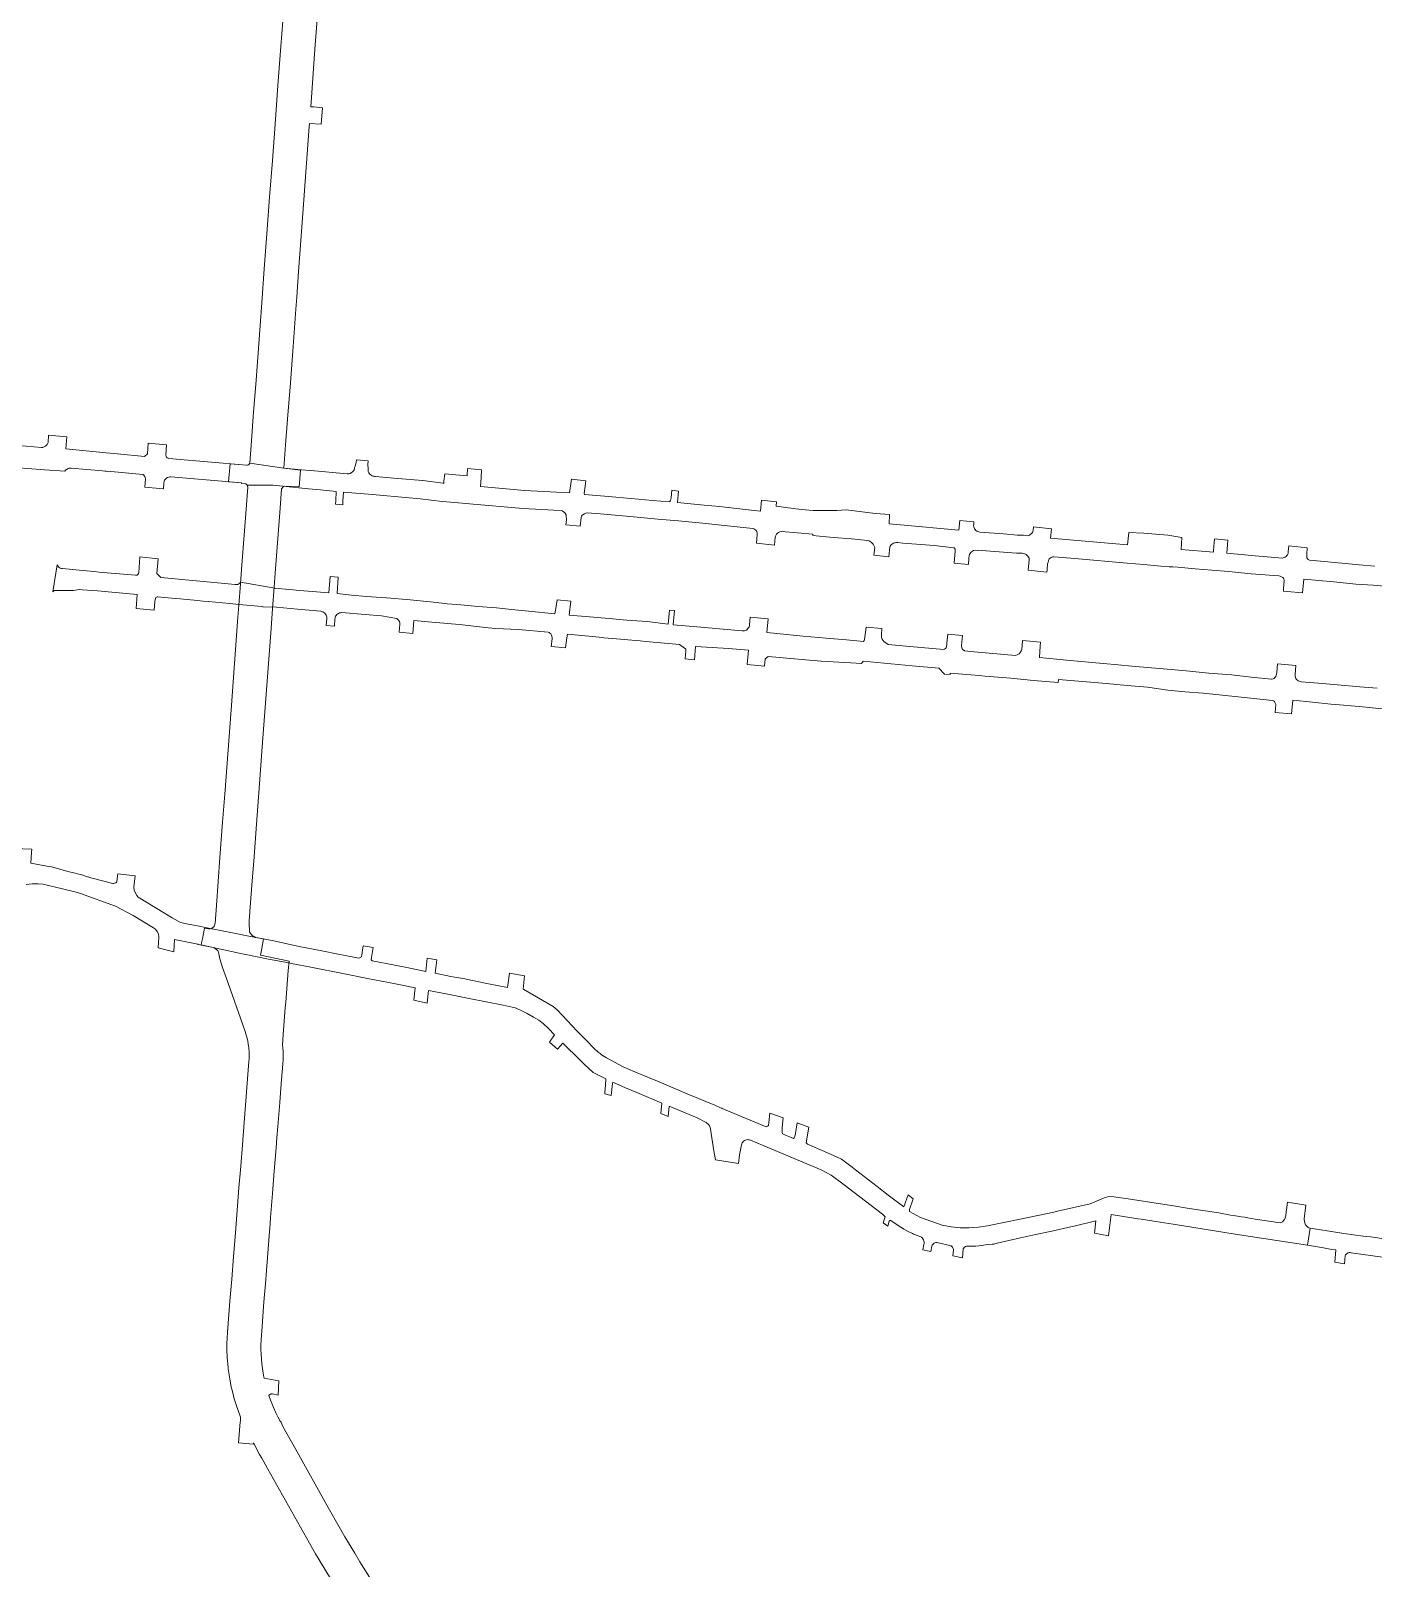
# Model space of a CAD drawing. Header units: inches. Extents: x 704148 to 723432, y 7075344 to 7101810.
# Drawn here: x 713007 to 714194, y 7089169 to 7090529 of the extents above; entities that cross this region are included whole.
import ezdxf

# ---------------------------------------------------------------- set-up
doc = ezdxf.new("R2010")
doc.units = ezdxf.units.IN
doc.header["$MEASUREMENT"] = 0
doc.layers.add('gisdb.gisadmin', color=7, linetype='Continuous', lineweight=9, true_color=0xccf5fc)

msp = doc.modelspace()

# ---------------------------------------------------------------- linework, layer by layer
at = {"layer": 'gisdb.gisadmin'}
for points in [[(713261.015, 7090546.2206), (713258.3362, 7090512.6062), (713255.8401, 7090478.2093), (713254.6345, 7090461.5887), (713257.4035, 7090461.3864), (713264.9016, 7090460.6971), (713263.9416, 7090446.2407), (713253.5657, 7090446.8525), (713253.3611, 7090444.0324), (713250.9977, 7090411.8066), (713248.5261, 7090379.3757), (713246.0591, 7090347.0249), (713243.8597, 7090315.9854), (713242.2666, 7090293.3164), (713241.493, 7090282.6543), (713238.9234, 7090249.6009), (713236.5862, 7090217.5865), (713234.0266, 7090185.2708), (713232.3752, 7090162.4714), (713232.137, 7090158.5876), (713230.9142, 7090141.9804), (713200.74, 7090146.33), (713202.1571, 7090166.0828), (713203.7134, 7090187.5692), (713206.2738, 7090219.8935), (713208.6093, 7090251.8857), (713211.43, 7090288.17), (713213.5357, 7090318.1342), (713215.7409, 7090349.2551), (713218.214, 7090381.6858), (713220.6823, 7090414.0734), (713223.0407, 7090446.2317), (713225.5198, 7090480.4097), (713228.0238, 7090514.9138), (713230.705, 7090548.5594)], [(712982.58, 7090163.21), (713016.61, 7090160.38), (713017.68, 7090160.34), (713018.35, 7090160.52), (713020.04, 7090161.45), (713021.56, 7090162.86), (713022.3, 7090164.79), (713022.8144, 7090171.0296), (713038.8135, 7090169.759), (713037.96, 7090159.16), (713073.57, 7090155.66), (713083.76, 7090154.66), (713107.6, 7090152.32), (713110.17, 7090154.74), (713110.9498, 7090164.0304), (713127.1213, 7090162.7461), (713126.45, 7090153.6), (713126.77, 7090152.22), (713127.1, 7090151.7), (713127.64, 7090151.17), (713128.44, 7090150.84), (713129.23, 7090150.65), (713163.2497, 7090147.6398), (713197.83, 7090144.58), (713198.69, 7090144.65), (713199.49, 7090145.07), (713200.13, 7090145.64), (713200.74, 7090146.33), (713230.9142, 7090141.9804), (713246.4905, 7090140.5327), (713254.3839, 7090139.8517), (713254.702, 7090139.85), (713286.693, 7090136.973), (713287.6579, 7090136.9397), (713288.6157, 7090137.0616), (713289.5415, 7090137.3355), (713289.7382, 7090137.4302), (713290.0545, 7090137.5825), (713290.4114, 7090137.7544), (713291.2029, 7090138.3073), (713291.8954, 7090138.9801), (713292.471, 7090139.7552), (713292.9149, 7090140.6126), (713293.2155, 7090141.5302), (713293.365, 7090142.484), (713293.7623, 7090143.6722), (713294.83, 7090146.865), (713294.9399, 7090149.4189), (713305.4994, 7090148.5803), (713305.185, 7090145.321), (713305.295, 7090141.362), (713305.2804, 7090140.4164), (713305.3529, 7090139.9112), (713305.5289, 7090139.1113), (713305.6942, 7090138.577), (713306.1123, 7090137.7287), (713306.6584, 7090136.9567), (713307.3191, 7090136.2801), (713308.0779, 7090135.7157), (713308.9159, 7090135.2775), (713309.8124, 7090134.9765), (713310.2692, 7090134.8998), (713310.745, 7090134.82), (713311.3428, 7090134.7197), (713311.801, 7090134.726), (713311.7796, 7090134.4964), (713327.9735, 7090133.0042), (713353.52, 7090131.008), (713353.8086, 7090130.9699), (713371.6497, 7090128.6177), (713372.3156, 7090128.5448), (713372.4229, 7090129.9485), (713372.4716, 7090130.5855), (713373.0631, 7090137.1127), (713389.4792, 7090135.4788), (713392.9089, 7090135.1375), (713393.333, 7090141.6051), (713405.6337, 7090140.6282), (713405.29, 7090133.33), (713404.82, 7090125.7), (713443.57, 7090122.33), (713483.5235, 7090120.1897), (713485.2265, 7090132.3173), (713497.954, 7090130.9017), (713497.11, 7090123.92), (713496.58, 7090119.49), (713496.646, 7090118.8076), (713518.0217, 7090116.919), (713537.6472, 7090115.1559), (713544.548, 7090114.5501), (713556.8676, 7090113.4359), (713571.6648, 7090112.169), (713572.32, 7090112.57), (713572.92, 7090113.35), (713573.43, 7090115.77), (713573.9378, 7090122.4506), (713579.9563, 7090121.7813), (713579.0687, 7090111.5609), (713602.7094, 7090109.3059), (713615.9942, 7090107.9775), (713646.7205, 7090104.5978), (713652.39, 7090104.05), (713653.2552, 7090113.6288), (713666.6462, 7090112.1394), (713666.33, 7090108.41), (713681.19, 7090106.32), (713688.7, 7090105.39), (713699.04, 7090104.55), (713705.56, 7090104.41), (713712.54, 7090104.57), (713719.99, 7090104.6), (713728.2901, 7090105.0298), (713754.2075, 7090102.0076), (713766.5329, 7090100.9641), (713766.1082, 7090092.6611), (713776.343, 7090092.0089), (713827.9426, 7090087.2401), (713828.5768, 7090095.7114), (713841.1411, 7090094.6477), (713840.9531, 7090092.1197), (713840.915, 7090091.1695), (713841.0302, 7090090.2255), (713841.2956, 7090089.3124), (713841.7044, 7090088.4538), (713842.246, 7090087.6721), (713842.9062, 7090086.9876), (713843.6679, 7090086.4183), (713844.5112, 7090085.9788), (713845.4142, 7090085.6806), (713846.3534, 7090085.5315), (713867.3082, 7090083.8564), (713879.4599, 7090082.753), (713885.1432, 7090082.6311), (713888.4911, 7090082.2436), (713889.3404, 7090082.4182), (713890.2126, 7090082.7446), (713891.0238, 7090083.2021), (713891.7544, 7090083.7796), (713892.3869, 7090084.4631), (713892.906, 7090085.2364), (713893.2991, 7090086.0806), (713893.5569, 7090086.9755), (713893.7921, 7090089.9939), (713909.6724, 7090088.3412), (713908.9704, 7090080.0282), (713977.034, 7090074.1355), (713978.1712, 7090085.0708), (713991.3601, 7090084.4694), (714012.8027, 7090082.8163), (714025.17, 7090080.74), (714024.4813, 7090070.1952), (714053.0335, 7090067.7711), (714053.18, 7090069.22), (714053.69, 7090076.4), (714053.9154, 7090079.5693), (714065.8271, 7090078.4204), (714065.4, 7090074.24), (714064.9429, 7090066.758), (714087.1, 7090064.74), (714089.86, 7090064.51), (714104.13, 7090063.33), (714113.66, 7090062.54), (714114.8, 7090062.72), (714116.32, 7090063.36), (714117.2, 7090063.94), (714118, 7090064.76), (714118.5, 7090065.5), (714118.96, 7090066.66), (714119.2, 7090068), (714119.5368, 7090073.2403), (714135.7758, 7090071.6741), (714135.46, 7090065.66), (714135.46, 7090064.26), (714135.64, 7090062.82), (714136.1, 7090061.88), (714136.76, 7090061.26), (714137.4, 7090060.86), (714138.06, 7090060.58), (714150.99, 7090059.4), (714166.49, 7090057.99), (714181.76, 7090056.59), (714195.84, 7090055.36)], [(714211.4525, 7090036.9823), (714194.3166, 7090038.4212), (714179, 7090039.41), (714159.38, 7090041.36), (714132.96, 7090043.81), (714131.6228, 7090031.7251), (714114.8707, 7090033.0908), (714115.02, 7090035.17), (714115.54, 7090042.52), (714115.38, 7090043.72), (714115.02, 7090044.68), (714114.44, 7090045.44), (714111.9, 7090046.48), (714110.92, 7090046.68), (714086.51, 7090048.57), (714066.71, 7090050.55), (714051.67, 7090051.83), (714036.84, 7090053.09), (714021.39, 7090054.4), (714016.96, 7090054.78), (714013.84, 7090054.82), (714006.41, 7090055.48), (713991.43, 7090056.81), (713976.72, 7090058.12), (713930.48, 7090062.16), (713911.74, 7090063.73), (713910.52, 7090063.59), (713909.52, 7090063.11), (713907.82, 7090061.87), (713907.46, 7090061.15), (713907.06, 7090060.07), (713906.68, 7090058.75), (713906.38, 7090057.31), (713905.82, 7090051.95), (713905.6669, 7090050.161), (713889.2559, 7090051.7508), (713890.04, 7090061.01), (713889.96, 7090062.53), (713888.92, 7090064.21), (713887.4, 7090065.61), (713885.4, 7090066.49), (713883.76, 7090066.69), (713878.72, 7090066.77), (713844.44, 7090069.61), (713840.92, 7090069.29), (713839.76, 7090068.73), (713838.92, 7090068.13), (713838.12, 7090067.17), (713837.32, 7090065.73), (713836.92, 7090064.65), (713836.8, 7090062.45), (713836.3437, 7090056.8767), (713823.5488, 7090058.1162), (713824.6, 7090068.95), (713824.6, 7090069.86), (713824.45, 7090070.48), (713823.69, 7090071.46), (713823.17, 7090071.62), (713806.23, 7090073.54), (713778.37, 7090075.74), (713773.85, 7090076.2), (713773.61, 7090076.19), (713772.57, 7090076.13), (713771.53, 7090076.07), (713770.77, 7090075.84), (713770.01, 7090075.6), (713769.2, 7090075.04), (713768.39, 7090074.47), (713767.72, 7090073.78), (713767.04, 7090073.09), (713766.74, 7090072.36), (713765.9073, 7090063.7002), (713752.7301, 7090064.9767), (713753.39, 7090071.97), (713752.67, 7090073.75), (713752.03, 7090074.83), (713751.29, 7090075.75), (713750.37, 7090076.67), (713749.37, 7090077.29), (713748.49, 7090077.69), (713747.47, 7090078.03), (713732.84, 7090079.36), (713716.6, 7090080.77), (713698.65, 7090082.32), (713698.75, 7090083.54), (713670.83, 7090085.88), (713669.44, 7090085.68), (713668.26, 7090085.17), (713667.45, 7090084.54), (713666.59, 7090083.64), (713665.67, 7090081.98), (713665.58, 7090081.73), (713665.28, 7090080.9), (713664.7181, 7090073.9894), (713648.7821, 7090075.6303), (713649.55, 7090083.4), (713649.31, 7090084.92), (713649.01, 7090086.1), (713648.38, 7090087.07), (713646.57, 7090088.22), (713645.57, 7090088.57), (713614.8255, 7090092.0146), (713601.2082, 7090093.3765), (713580.01, 7090095.43), (713561.74, 7090096.93), (713543.4, 7090098.59), (713510.81, 7090101.5), (713499.11, 7090102.46), (713497.85, 7090102.26), (713496.67, 7090101.75), (713495.16, 7090100.81), (713494.58, 7090100.3), (713494.13, 7090099.61), (713493.78, 7090098.32), (713492.8035, 7090090.6038), (713480.2013, 7090091.7886), (713480.72, 7090096.29), (713480.65, 7090099.72), (713480.5, 7090100.85), (713479.75, 7090102.08), (713479.07, 7090102.91), (713477.13, 7090104.17), (713469.5486, 7090104.9219), (713442.3698, 7090106.3751), (713425.8163, 7090107.8144), (713411.6943, 7090109.0421), (713394.9375, 7090110.5039), (713382.0815, 7090111.6292), (713370.8496, 7090112.6124), (713351.28, 7090114.79), (713309.38, 7090118.65), (713283.53, 7090120.82), (713283.11, 7090112.83), (713282.9209, 7090109.5782), (713276.5333, 7090110.1519), (713276.73, 7090113.24), (713277.24, 7090121.22), (713263.2355, 7090122.8933), (713252.515, 7090123.6328), (713229.8726, 7090125.9426), (713220.9431, 7090126.8529), (713198.34, 7090126.81), (713197.07, 7090128.14), (713193.29, 7090128.55), (713193.34, 7090128.9), (713130.74, 7090134.37), (713130.07, 7090134.38), (713129.12, 7090134.16), (713127.96, 7090133.7), (713126.9, 7090133.11), (713126.08, 7090132.37), (713125.37, 7090131.36), (713124.9, 7090130.41), (713124.66, 7090128.73), (713124.2886, 7090123.8259), (713107.9095, 7090125.297), (713108.38, 7090132.43), (713108.3, 7090133.61), (713107.93, 7090134.55), (713106.76, 7090136), (713106.267, 7090136.3775), (713077.7634, 7090139.1716), (713077.7301, 7090138.8526), (713074.7933, 7090139.1276), (713073.5946, 7090139.2399), (713072.36, 7090139.3555), (713070.4329, 7090139.536), (713070.3614, 7090139.5427), (713042.7308, 7090141.9904), (713041.8255, 7090142.002), (713040.9288, 7090141.8773), (713040.061, 7090141.619), (713039.242, 7090141.2332), (713038.4814, 7090140.7214), (713037.8077, 7090140.0997), (713037.2365, 7090139.3827), (713019.03, 7090140.58), (712981.81, 7090143.44)], [(713276.1537, 7089153.5596), (713258.8205, 7089181.9063), (713216.3256, 7089257.5366), (713216.3238, 7089257.5399), (713211.3492, 7089266.5093), (713209.4275, 7089269.9129), (713203.8736, 7089280.1637), (713203.7696, 7089278.8918), (713190.6663, 7089280.2263), (713192.3179, 7089298.646), (713192.3805, 7089299.4853), (713192.4178, 7089300.3261), (713192.4298, 7089301.1676), (713192.4165, 7089302.0091), (713192.378, 7089302.8499), (713192.3141, 7089303.6891), (713190.3844, 7089308.7513), (713188.6219, 7089313.8741), (713187.0286, 7089319.052), (713185.6061, 7089324.2794), (713184.8313, 7089327.5461), (713184.3559, 7089329.5507), (713183.2795, 7089334.8602), (713182.378, 7089340.2022), (713181.6523, 7089345.5709), (713181.2153, 7089350.6943), (713181.0548, 7089351.6658), (713180.7315, 7089356.3652), (713180.5373, 7089361.7793), (713180.5433, 7089367.9429), (713180.6825, 7089372.6119), (713181.0218, 7089378.0187), (713183.1969, 7089405.4687), (713184.748, 7089425.0431), (713186.3171, 7089444.8463), (713187.9859, 7089465.9059), (713191.1362, 7089505.6624), (713192.6642, 7089524.9452), (713194.1391, 7089543.5592), (713195.7109, 7089563.3951), (713199.9854, 7089617.3396), (713200.1245, 7089619.5896), (713200.1855, 7089621.843), (713200.1683, 7089624.0973), (713200.0729, 7089626.3495), (713199.8995, 7089628.5971), (713199.7844, 7089629.6234), (713199.6483, 7089630.8374), (713199.3195, 7089633.0676), (713198.9136, 7089635.285), (713198.272, 7089638.1089), (713197.8724, 7089639.671), (713197.2384, 7089641.8343), (713196.5297, 7089643.9743), (713194.5317, 7089649.6748), (713190.7132, 7089660.5693), (713185.6975, 7089674.8791), (713181.257, 7089687.548), (713176.6885, 7089700.5822), (713175.4536, 7089704.3079), (713174.3466, 7089708.0737), (713173.2334, 7089712.4866), (713172.7202, 7089714.8073), (713172.6518, 7089715.1166), (713172.5364, 7089715.2704), (713171.6534, 7089716.2164), (713170.5182, 7089717.0362), (713169.3832, 7089717.6746), (713168.1848, 7089718.2345), (713166.8604, 7089718.5498), (713157.6283, 7089720.3921), (713158.0518, 7089722.2843), (713158.8372, 7089725.7938), (713160.6, 7089735.3305), (713164.17, 7089734.58), (713165.59, 7089734.58), (713167.25, 7089735.19), (713168.62, 7089736.24), (713169.43, 7089737.41), (713169.84, 7089738.59), (713170.287, 7089742.2921), (713170.3193, 7089743.5124), (713170.5369, 7089747.2165), (713171.1317, 7089755.1522), (713174.3285, 7089797.8032), (713176.6741, 7089829.0977), (713178.5105, 7089853.5989), (713184.1101, 7089928.3075), (713190.254, 7090010.2773), (713191.0384, 7090020.7422), (713192.4664, 7090039.6169), (713193.4293, 7090052.49), (713197.4077, 7090105.674), (713198.8698, 7090125.2204), (713198.34, 7090126.81), (713197.07, 7090128.14), (713193.29, 7090128.55), (713193.34, 7090128.9), (713181.8859, 7090129.9015), (713183.2942, 7090145.8662), (713197.83, 7090144.58), (713198.69, 7090144.65), (713199.49, 7090145.07), (713200.13, 7090145.64), (713200.74, 7090146.33), (713230.9142, 7090141.9804), (713245.5983, 7090140.3502), (713244.4988, 7090125.511), (713231.0407, 7090126.1915), (713230.6156, 7090125.886), (713229.8533, 7090125.17), (713229.2269, 7090124.3324), (713228.8303, 7090123.5775), (713227.5503, 7090106.5007), (713223.2429, 7090049.0322), (713222.3179, 7090036.6913), (713220.8959, 7090017.986), (713219.5782, 7090000.1391), (713211.753, 7089895.7361), (713209.2915, 7089862.8953), (713207.8003, 7089843.0011), (713206.0234, 7089819.294), (713204.4424, 7089798.2001), (713202.5775, 7089773.3197), (713200.8217, 7089749.8938), (713200.453, 7089744.9742), (713200.2995, 7089742.4059), (713200.2239, 7089739.834), (713200.2261, 7089737.261), (713200.3062, 7089734.6893), (713200.385, 7089733.4079), (713200.4641, 7089732.1212), (713200.6111, 7089731.811), (713200.7688, 7089731.5061), (713200.9371, 7089731.2069), (713201.1156, 7089730.9137), (713201.3042, 7089730.6269), (713201.5027, 7089730.3469), (713201.7107, 7089730.0739), (713201.9282, 7089729.8083), (713202.1547, 7089729.5504), (713202.3901, 7089729.3005), (713202.634, 7089729.059), (713202.8862, 7089728.8261), (713203.1463, 7089728.6021), (713203.4141, 7089728.3873), (713203.6891, 7089728.182), (713203.9711, 7089727.9863), (713204.2598, 7089727.8005), (713204.5547, 7089727.6249), (713204.8556, 7089727.4597), (713205.162, 7089727.305), (713205.4736, 7089727.161), (713205.7901, 7089727.028), (713212.9485, 7089725.6817), (713211.0152, 7089715.7882), (713210.308, 7089711.3082), (713235.5128, 7089706.1464), (713234.6447, 7089697.8217), (713232.5106, 7089669.8725), (713231.8707, 7089664.7749), (713230.5794, 7089645.2574), (713229.7053, 7089632.044), (713229.9498, 7089629.2049), (713230.1091, 7089626.3598), (713230.1829, 7089623.5111), (713230.1713, 7089620.6615), (713230.1208, 7089619.1812), (713229.8917, 7089614.9698), (713228.8185, 7089601.4265), (713227.5686, 7089585.6518), (713227.2006, 7089581.0088), (713225.5281, 7089559.9008), (713224.7245, 7089549.7596), (713223.9918, 7089540.9338), (713222.4008, 7089520.4344), (713220.8231, 7089500.5248), (713219.1443, 7089479.3376), (713218.6971, 7089473.695), (713218.1734, 7089467.0858), (713216.6622, 7089448.0147), (713215.4488, 7089432.7011), (713214.5044, 7089420.7826), (713213.4984, 7089408.0868), (713212.9252, 7089400.8529), (713211.5204, 7089383.1245), (713210.6579, 7089371.3842), (713210.523, 7089367.1129), (713210.5232, 7089362.8395), (713210.6588, 7089358.5683), (713210.9294, 7089354.3035), (713211.3349, 7089350.0494), (713211.8749, 7089345.8103), (713212.5296, 7089341.71), (713213.2089, 7089338.1576), (713213.3558, 7089337.3939), (713226.2515, 7089334.8748), (713225.8708, 7089322.3882), (713220.6616, 7089323.4198), (713220.4536, 7089323.4462), (713220.349, 7089323.4539), (713220.2442, 7089323.4579), (713220.1393, 7089323.4583), (713220.0345, 7089323.455), (713219.9298, 7089323.4481), (713219.6182, 7089323.4053), (713219.3128, 7089323.3302), (713219.017, 7089323.2235), (713218.8267, 7089323.1355), (713218.6429, 7089323.0343), (713218.4668, 7089322.9205), (713218.2989, 7089322.7948), (713218.1403, 7089322.6576), (713217.9917, 7089322.5096), (713217.8537, 7089322.3517), (713217.7272, 7089322.1844), (713217.6683, 7089322.0976), (713217.6126, 7089322.0088), (713217.56, 7089321.9181), (713218.9256, 7089318.0558), (713220.4078, 7089314.2367), (713221.6528, 7089311.2965), (713223.7163, 7089306.7422), (713225.5396, 7089303.0737), (713227.4733, 7089299.4623), (713228.3491, 7089298.3882), (713230.0104, 7089294.6042), (713242.491, 7089272.3188), (713268.7442, 7089225.1167), (713280.9031, 7089203.7111), (713284.658, 7089197.1518), (713293.5049, 7089182.5991), (713298.1176, 7089175.0116), (713309.6775, 7089156.5479)], [(714202.34, 7089929.32), (714181.78, 7089931.13), (714160.81, 7089932.98), (714156.69, 7089933.34), (714140.47, 7089934.98), (714123.34, 7089936.89), (714122.0958, 7089924.7789), (714107.5359, 7089926.0444), (714108.12, 7089932.99), (714107.42, 7089934.91), (714106.86, 7089935.71), (714106.2, 7089936.29), (714105.08, 7089936.67), (714086.15, 7089938.62), (714043.94, 7089943.13), (714027.56, 7089944.19), (714012.6, 7089945.79), (713994.6, 7089948.27), (713976.83, 7089949.78), (713958.48, 7089951.6), (713915.94, 7089955.08), (713915.68, 7089952.44), (713893.96, 7089954.32), (713873.73, 7089956.2), (713850.88, 7089958.1), (713845.78, 7089958.58), (713820.22, 7089960.87), (713820.09, 7089959.56), (713815.08, 7089959.78), (713810.04, 7089965.04), (713786.42, 7089967.33), (713743.22, 7089971.32), (713741.7, 7089969.2), (713732.36, 7089969.87), (713705.93, 7089971.41), (713705.66, 7089971.43), (713659.24, 7089975.52), (713656.45, 7089973.53), (713655.8763, 7089966.9622), (713640.475, 7089968.3594), (713641.72, 7089981.16), (713624.19, 7089982.49), (713609.55, 7089983.41), (713594.99, 7089984.37), (713594.0013, 7089972.5758), (713585.9029, 7089973.3105), (713586.37, 7089980.58), (713586.25, 7089981.89), (713585.88, 7089982.65), (713585.17, 7089982.81), (713580.89, 7089986.08), (713551.06, 7089988.74), (713545.98, 7089989.19), (713534.92, 7089990.3), (713532.54, 7089990.5), (713513.69, 7089992.11), (713513.02, 7089992.17), (713481.6, 7089995.22), (713481.09, 7089991.99), (713479.9146, 7089983.1841), (713467.1562, 7089984.3744), (713468.08, 7089991.23), (713468, 7089992.3), (713467.6, 7089994.29), (713467.02, 7089995.41), (713466.19, 7089996.21), (713465.49, 7089996.66), (713464.46, 7089997), (713438.51, 7089999.28), (713418.37, 7090000.08), (713411.44, 7090000.89), (713386.12, 7090003.64), (713361.71, 7090005.93), (713345.92, 7090007.23), (713344.9083, 7089995.7795), (713332.8669, 7089996.9029), (713333.48, 7090004.06), (713333.44, 7090005.08), (713332.99, 7090006.33), (713332.37, 7090007.46), (713331.46, 7090008.42), (713330.61, 7090008.96), (713317.1627, 7090011.5297), (713302.6767, 7090012.6541), (713281.9649, 7090014.2232), (713281.027, 7090014.1706), (713280.1099, 7090013.9672), (713279.2377, 7090013.6183), (713278.4333, 7090013.1331), (713277.7178, 7090012.5244), (713277.1101, 7090011.808), (713276.6261, 7090011.0029), (713276.2785, 7090010.1302), (713276.0764, 7090009.2128), (713276.0251, 7090008.2749), (713275.5878, 7090002.1954), (713268.3438, 7090002.8618), (713268.821, 7090009.095), (713268.7729, 7090010.118), (713268.559, 7090011.1195), (713268.1849, 7090012.0728), (713267.6607, 7090012.9525), (713267.0003, 7090013.7352), (713266.2213, 7090014.4), (713265.3445, 7090014.9291), (713264.3933, 7090015.3085), (713263.393, 7090015.528), (713242.85, 7090017.437), (713224.38, 7090019.155), (713212.6172, 7090019.4517), (713211.8483, 7090019.5178), (713211.0544, 7090019.5859), (713191.32, 7090021.47), (713182.74, 7090022.32), (713164.18, 7090023.98), (713159.57, 7090024.4), (713154.34, 7090024.88), (713139.22, 7090026.33), (713134.68, 7090026.77), (713119.52, 7090028.23), (713118.74, 7090028.18), (713118.1, 7090028.01), (713117.62, 7090027.6), (713117.2, 7090026.78), (713116.84, 7090024.19), (713116.2604, 7090016.5185), (713100.2754, 7090017.9413), (713101.22, 7090030.26), (713065.9, 7090033.48), (713052.78, 7090034.42), (713049.734, 7090034.6368), (713044.6906, 7090033.9387), (713043.8276, 7090033.8838), (713035.3635, 7090033.9334), (713027.6951, 7090033.7478), (713026.6075, 7090032.5534), (713030.3137, 7090056.4616), (713030.8318, 7090055.6022), (713031.4858, 7090054.8411), (713032.2575, 7090054.1997), (713033.1253, 7090053.6959), (713034.065, 7090053.3438), (713034.5993, 7090053.2192), (713035.1428, 7090053.1439), (713052.7546, 7090051.5213), (713062.9513, 7090050.5818), (713067.55, 7090050.11), (713099.57, 7090047.25), (713100.38, 7090047.24), (713101.1, 7090047.51), (713101.69, 7090048.06), (713102.24, 7090048.77), (713102.43, 7090049.46), (713103.4652, 7090063.5412), (713119.5981, 7090061.8855), (713118.62, 7090048.97), (713122.06, 7090045.39), (713187.86, 7090039.21), (713189.43, 7090039.15), (713190.17, 7090039.27), (713191.1, 7090039.7), (713191.9, 7090040.3), (713192.57, 7090041.22), (713222.76, 7090035.86), (713244.94, 7090033.92), (713270.61, 7090031.79), (713271.9302, 7090046.2519), (713278.8153, 7090045.5453), (713277.89, 7090031.13), (713290.5604, 7090029.615), (713303.9668, 7090028.5996), (713317.15, 7090027.762), (713321.662, 7090027.358), (713321.6625, 7090027.3578), (713342.574, 7090025.48), (713363.23, 7090023.43), (713375.32, 7090022.17), (713387.36, 7090021.1), (713402.43, 7090019.57), (713418.82, 7090018.43), (713432.15, 7090017.07), (713447.2, 7090015.54), (713470.64, 7090013.29), (713471.58, 7090019.65), (713472.4393, 7090025.6738), (713484.5848, 7090024.4274), (713483.15, 7090012.05), (713501.14, 7090010.52), (713518.41, 7090009.06), (713534.12, 7090007.73), (713538.59, 7090007.35), (713552.25, 7090006.3), (713570.72, 7090004.18), (713571.9083, 7090016.3993), (713576.1953, 7090016.03), (713575.1008, 7090003.5775), (713592.9867, 7090002.1223), (713636.2396, 7089998.0649), (713637.1856, 7089998.0511), (713638.122, 7089998.1861), (713639.0256, 7089998.4667), (713639.8738, 7089998.8858), (713640.6456, 7089999.4331), (713641.3218, 7090000.0949), (713641.8855, 7090000.8547), (713642.3228, 7090001.6937), (713642.6227, 7090002.591), (713642.7779, 7090003.5243), (713643.3561, 7090010.2443), (713659.0892, 7090008.889), (713657.91, 7089996.56), (713690.24, 7089993.48), (713710.37, 7089991.71), (713728.48, 7089990.11), (713743.37, 7089988.73), (713744.15, 7089989.63), (713744.41, 7089990.59), (713745.9969, 7090001.4021), (713759.8028, 7090000.2128), (713759.29, 7089994.88), (713759.38, 7089992.53), (713759.71, 7089991.39), (713760.64, 7089990.05), (713761.56, 7089988.71), (713763.5, 7089987.24), (713764.93, 7089986.41), (713765.42, 7089986.13), (713784.61, 7089984.16), (713814.42, 7089981.51), (713815.09, 7089981.82), (713816, 7089982.46), (713816.54, 7089983.02), (713816.79, 7089983.59), (713817.53, 7089990.11), (713817.9595, 7089995.2028), (713830.9265, 7089994.0857), (713830.12, 7089985.33), (713830.4, 7089983.21), (713830.72, 7089982.37), (713831.52, 7089981.45), (713832.96, 7089980.49), (713841.44, 7089979.57), (713877.84, 7089976.41), (713879.4, 7089976.81), (713881.12, 7089977.85), (713882.12, 7089979.09), (713883, 7089980.41), (713883.64, 7089982.01), (713883.79, 7089985.13), (713883.9942, 7089989.5141), (713900.1598, 7089988.1215), (713899.55, 7089980.21), (713899.15, 7089974.59), (713923.05, 7089972.26), (713945.85, 7089970.22), (713968.86, 7089968.06), (713980.81, 7089966.96), (713983.97, 7089966.67), (714008.96, 7089964.45), (714028.94, 7089962.66), (714048.98, 7089960.87), (714068.99, 7089959.11), (714086.34, 7089957.18), (714104.35, 7089955.46), (714104.95, 7089955.48), (714105.73, 7089955.66), (714106.57, 7089956.1), (714107.33, 7089956.8), (714108.07, 7089957.78), (714108.51, 7089958.84), (714108.81, 7089959.9), (714109.03, 7089961.28), (714109.749, 7089969.1215), (714125.8885, 7089967.6304), (714125.185, 7089959.623), (714125.1691, 7089958.8699), (714125.165, 7089958.6806), (714125.2964, 7089957.7473), (714125.5755, 7089956.847), (714125.9954, 7089956.0031), (714126.545, 7089955.2373), (714127.2103, 7089954.5696), (714127.9739, 7089954.0171), (714128.8162, 7089953.5941), (714129.7155, 7089953.3115), (714130.6483, 7089953.1767), (714146.058, 7089951.75), (714162.693, 7089950.27), (714182.614, 7089948.499), (714197.87, 7089947.36)], [(712991.9376, 7089805.7448), (713007.911, 7089805.1532), (713007.68, 7089802.44), (713007.05, 7089792.82), (713021.1, 7089790.22), (713025.22, 7089789.46), (713041.0293, 7089785.0952), (713044.9696, 7089784.1712), (713049.6355, 7089783.077), (713051.3263, 7089782.5808), (713055.487, 7089781.1065), (713060.26, 7089779.79), (713079.47, 7089774.66), (713080.16, 7089774.69), (713081.17, 7089774.92), (713082.3, 7089775.41), (713082.85, 7089775.9), (713083.13, 7089776.42), (713083.9224, 7089783.2688), (713099.2096, 7089781.5101), (713098.28, 7089771.52), (713098.36, 7089768.89), (713098.95, 7089767.43), (713100.79, 7089764.03), (713101.98, 7089762.53), (713132.08, 7089744.37), (713137.49, 7089741.35), (713139.492, 7089740.3609), (713143.5211, 7089739.4735), (713144.8221, 7089739.2207), (713155.9003, 7089737.0587), (713167.2268, 7089734.6857), (713185.43, 7089731.22), (713201.26, 7089727.88), (713221.89, 7089724), (713240.1733, 7089719.8966), (713245.805, 7089718.6327), (713262.9116, 7089715.4558), (713280.21, 7089712.1), (713283.44, 7089711.38), (713297.14, 7089708.6), (713299.42, 7089709.94), (713301.0856, 7089719.7737), (713309.7995, 7089718.0516), (713308.4, 7089709.28), (713308.13, 7089707.33), (713308.29, 7089706.94), (713308.91, 7089706.34), (713321.34, 7089703.94), (713338.01, 7089700.78), (713356.55, 7089697.08), (713357.6952, 7089708.7955), (713366.2359, 7089707.2334), (713364.75, 7089695.52), (713378.59, 7089692.66), (713390.82, 7089690.42), (713392.06, 7089690.19), (713410.4737, 7089686.275), (713428.5012, 7089682.6541), (713428.91, 7089684.83), (713430.5137, 7089695.4771), (713443.7029, 7089693.0648), (713442.4089, 7089681.1945), (713443.03, 7089681.074), (713454.2515, 7089674.5727), (713469.0872, 7089665.9771), (713472.4719, 7089662.9139), (713490.1344, 7089644.1424), (713493.7554, 7089640.5182), (713494.2605, 7089640.0126), (713497.85, 7089636.42), (713505.63, 7089628.55), (713508.88, 7089625.6), (713510.52, 7089624.31), (713511.78, 7089623.37), (713516.24, 7089620.64), (713530.81, 7089612.79), (713535.1, 7089611.01), (713541.8, 7089608.03), (713553.32, 7089603.27), (713562.65, 7089599.32), (713589.64, 7089587.88), (713611.98, 7089578.64), (713617.16, 7089576.5), (713618.06, 7089576.13), (713618.59, 7089575.91), (713657.36, 7089559.55), (713658.1, 7089559.86), (713658.54, 7089560.13), (713659.33, 7089560.9), (713659.7, 7089563.38), (713660.7095, 7089571.7309), (713672.3985, 7089567.5294), (713671.59, 7089558.98), (713671.46, 7089554.78), (713671.88, 7089553.45), (713671.9894, 7089553.2586), (713681.7275, 7089549.1558), (713682.22, 7089549.89), (713682.64, 7089551.13), (713683.21, 7089553.62), (713684.8474, 7089563.0546), (713695.208, 7089559.3305), (713692.93, 7089545.51), (713693.05, 7089545.02), (713693.96, 7089544.34), (713708.9725, 7089537.7046), (713720.23, 7089532.75), (713724.17, 7089531.04), (713733.36, 7089523.92), (713736.49, 7089521.55), (713755.46, 7089506.81), (713765.4, 7089499.27), (713779.27, 7089488.75), (713782.8589, 7089499.5617), (713787.3098, 7089495.9586), (713784.21, 7089486.63), (713784.15, 7089485.93), (713784.29, 7089484.87), (713794.04, 7089479.43), (713813.027, 7089472.583), (713820.9502, 7089471.0672), (713828.9757, 7089470.2514), (713837.0419, 7089470.142), (713845.0866, 7089470.7397), (713853.048, 7089472.04), (713882.05, 7089478.091), (713911.8473, 7089484.2159), (713915.1597, 7089484.9287), (713944.0923, 7089491.5881), (713954.2511, 7089495.9039), (713956.2338, 7089496.7462), (713960.5028, 7089497.8961), (713964.9234, 7089497.8339), (713977.5426, 7089495.8921), (714017.611, 7089489.6555), (714031.4349, 7089487.4517), (714057.76, 7089483.5), (714068.0467, 7089481.5376), (714072.5, 7089480.8209), (714077.5748, 7089480.0159), (714080.41, 7089479.64), (714083.4987, 7089479.087), (714089.8354, 7089478.0935), (714111.93, 7089474.64), (714114.2, 7089475.65), (714115.62, 7089477.49), (714116.64, 7089479.52), (714118.4279, 7089493.0897), (714134.8191, 7089490.1898), (714133.32, 7089478.17), (714133.41, 7089475.55), (714134.29, 7089472.92), (714136.68, 7089470.65), (714137.34, 7089470.3), (714138.5185, 7089470.1149), (714136.0799, 7089454.8184), (714072.22, 7089464.66), (714017.51, 7089473.55), (714005.99, 7089475.32), (713989.18, 7089477.91), (713986.21, 7089478.37), (713962.49, 7089482.02), (713960.1125, 7089463.3085), (713947.794, 7089465.5008), (713949.12, 7089476.34), (713929.68, 7089471.68), (713928.02, 7089471.33), (713910.13, 7089467.48), (713895.58, 7089464.53), (713882.41, 7089461.49), (713861.67, 7089456.69), (713858.81, 7089455.76), (713858.37, 7089455.9), (713857.44, 7089455.9), (713852.92, 7089455.47), (713848.28, 7089454.71), (713842.84, 7089454.15), (713834.64, 7089454.08), (713833.84, 7089453.8), (713832.8, 7089453.09), (713831.75, 7089451.63), (713830.9788, 7089443.7623), (713822.6042, 7089445.4183), (713823.1911, 7089450.4093), (713823.0922, 7089451.1783), (713822.8799, 7089451.9239), (713822.559, 7089452.6297), (713822.1366, 7089453.2798), (713821.6222, 7089453.8598), (713821.0272, 7089454.3568), (713808.3289, 7089457.4526), (713807.5072, 7089457.3467), (713806.7158, 7089457.1016), (713805.9782, 7089456.7244), (713805.3161, 7089456.2264), (713804.7491, 7089455.6223), (713804.2941, 7089454.93), (713803.9645, 7089454.1699), (713803.0866, 7089449.2777), (713795.8306, 7089450.7125), (713796.7967, 7089455.4821), (713797.019, 7089456.5082), (713797.0606, 7089457.5573), (713796.9205, 7089458.5978), (713796.6027, 7089459.5985), (713796.1168, 7089460.5292), (713795.4775, 7089461.362), (713794.704, 7089462.0718), (713794.2537, 7089462.3597), (713793.1868, 7089462.7419), (713791.3378, 7089463.4042), (713787.8504, 7089464.6736), (713786.7018, 7089465.304), (713782.46, 7089467.45), (713779.2261, 7089469.1239), (713778.77, 7089469.36), (713775.78, 7089471.04), (713767.75, 7089476.68), (713767.26, 7089476.81), (713766.73, 7089476.66), (713766.11, 7089476.04), (713765.0189, 7089471.7569), (713760.8427, 7089474.7243), (713762.59, 7089480.15), (713760.38, 7089482.32), (713725.3, 7089509.2), (713714.95, 7089516.84), (713706.0338, 7089521.5853), (713654.8011, 7089543.125), (713643.692, 7089547.7955), (713642.7882, 7089548.0936), (713641.8486, 7089548.245), (713640.8969, 7089548.246), (713639.957, 7089548.0965), (713639.0526, 7089547.8003), (713638.2064, 7089547.3647), (713637.4397, 7089546.8009), (713636.7718, 7089546.1229), (713636.2196, 7089545.3479), (713635.7968, 7089544.4953), (713635.5141, 7089543.5865), (713633.8607, 7089534.7754), (713633.017, 7089527.2843), (713612.4706, 7089530.2911), (713611.13, 7089538.46), (713608.27, 7089557.57), (713607.96, 7089559.08), (713607.23, 7089560.5), (713606.33, 7089561.71), (713604.42, 7089563.31), (713596.53, 7089567.44), (713571.6713, 7089577.8476), (713570.7684, 7089568.8376), (713564.1794, 7089571.3043), (713565.2258, 7089580.5453), (713542.93, 7089589.88), (713532.94, 7089594.21), (713521.79, 7089598.94), (713521.5, 7089598), (713520.3577, 7089587.2757), (713514.7373, 7089588.8303), (713514.86, 7089590.04), (713515.29, 7089596.45), (713515.66, 7089601.98), (713504.52, 7089607.5), (713496.18, 7089615.33), (713492.9, 7089618.41), (713477.57, 7089633.68), (713472.9349, 7089628.1275), (713465.7348, 7089634.564), (713470.19, 7089641.05), (713464.87, 7089646.65), (713460.27, 7089650.86), (713456.24, 7089653.87), (713451.72, 7089656.59), (713446.06, 7089659.86), (713441.77, 7089661.97), (713436.37, 7089664.41), (713434.46, 7089665.11), (713432.73, 7089665.54), (713424.84, 7089667.06), (713394.82, 7089673.11), (713375.8, 7089676.84), (713358.76, 7089680.2), (713358.49, 7089677.35), (713357.7157, 7089669.0737), (713345.8733, 7089671.6732), (713346.92, 7089682.54), (713344.1, 7089683.1), (713342.58, 7089683.4), (713329.56, 7089685.96), (713304.82, 7089690.84), (713284.45, 7089694.86), (713254.76, 7089700.71), (713239.126, 7089703.7934), (713235.29, 7089704.55), (713217.22, 7089707.97), (713207.15, 7089709.99), (713195.86, 7089712.25), (713193.97, 7089712.63), (713168.1848, 7089718.2345), (713166.8604, 7089718.5498), (713155.17, 7089720.89), (713154.7355, 7089720.9767), (713134.13, 7089725.09), (713133.4635, 7089714.4218), (713119.6147, 7089717.8534), (713120.32, 7089727.36), (713119.84, 7089730.33), (713118.84, 7089732.34), (713117.35, 7089734.36), (713115.64, 7089735.65), (713112.63, 7089737.37), (713097.54, 7089746.55), (713081.9961, 7089754.7597), (713050.8844, 7089765.7626), (713045.9824, 7089767.4996), (713027.73, 7089771.78), (713017.52, 7089774.1), (713013.45, 7089774.55), (713008.29, 7089774.42), (713002.91, 7089773.88)], [(714211.21, 7089443.24), (714174.89, 7089448.33), (714173.99, 7089448.43), (714172.99, 7089448.4), (714172.14, 7089448.2), (714170.76, 7089447.44), (714170.02, 7089446.83), (714169.78, 7089446.29), (714169.6, 7089445.41), (714169.0253, 7089438.3491), (714160.4623, 7089439.8383), (714161.19, 7089450.71), (714157.74, 7089451.19), (714150.28, 7089452.63), (714136.0799, 7089454.8184), (714138.5185, 7089470.1149), (714159.31, 7089466.85), (714168.34, 7089465.3), (714185.4661, 7089463.0042), (714188.0253, 7089462.6455), (714191.89, 7089462.2), (714218.12, 7089458.4288)]]:
    msp.add_lwpolyline(points, dxfattribs=at)

doc.saveas('drawing.dxf')
